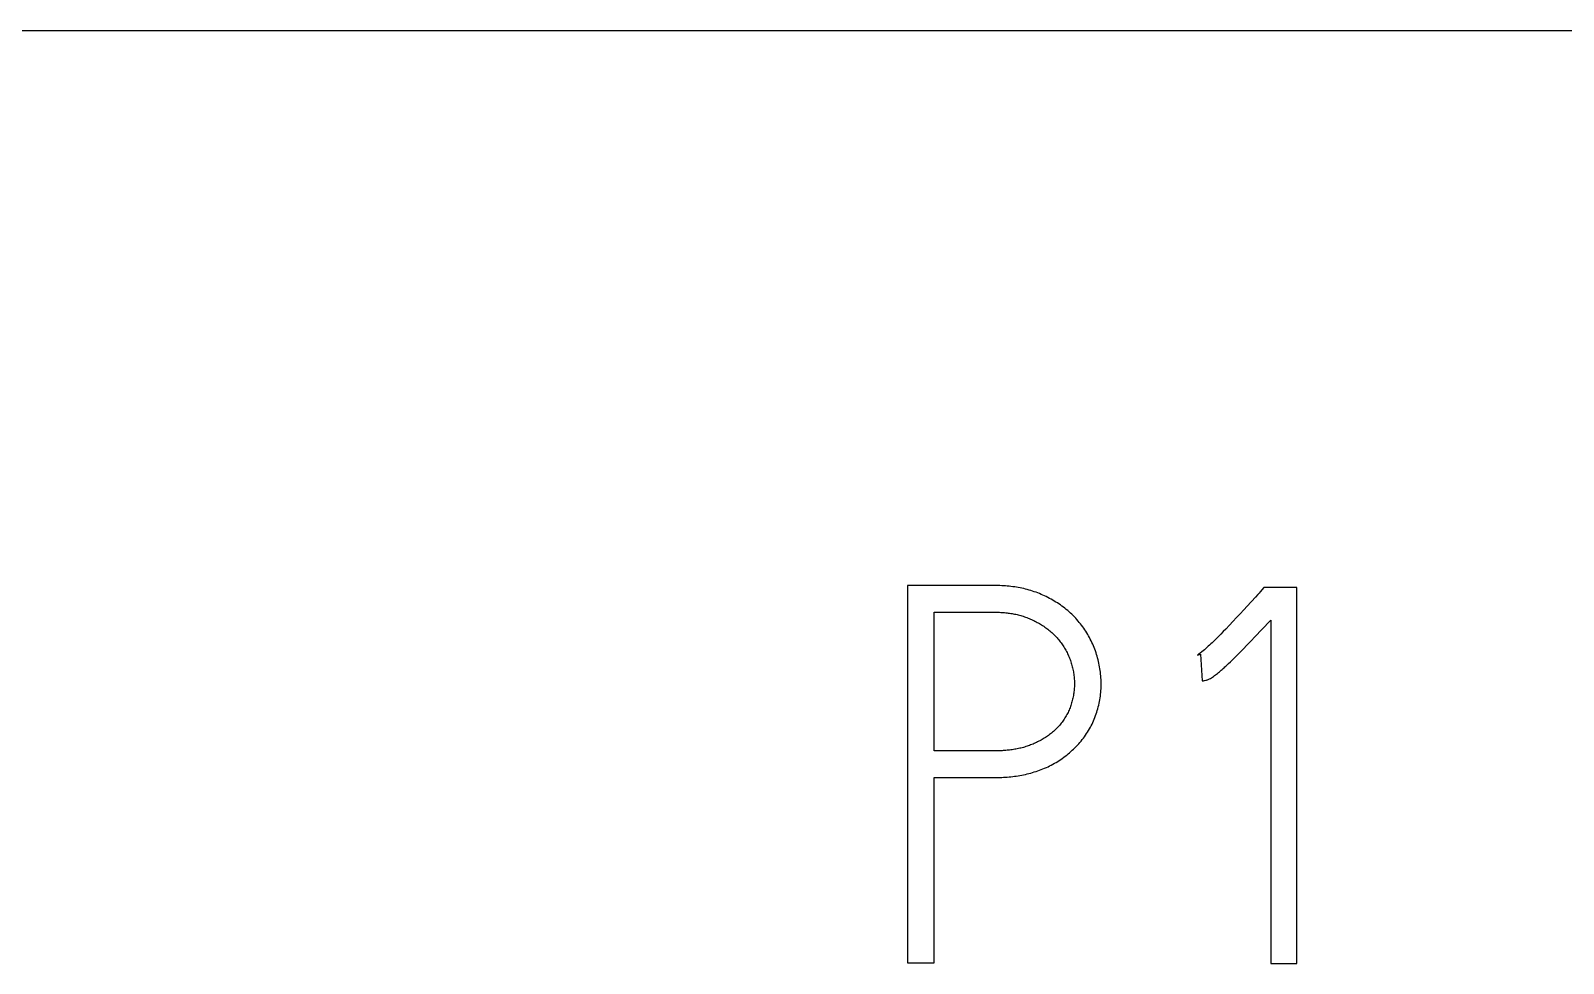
# Model space of a CAD drawing. Extents: x 0 to 420, y 0 to 297.
# Drawn here: x 110.23 to 117.13, y 228.99 to 233.19 of the extents above; entities that cross this region are included whole.
import ezdxf

# ---------------------------------------------------------------- set-up
doc = ezdxf.new("R2010")
doc.units = 0
doc.header["$LTSCALE"] = 23.1
doc.layers.add('10000_FRONT', color=7, linetype='CONTINUOUS')
doc.layers.add('10500_FRONT_LABELING', color=7, linetype='CONTINUOUS')

msp = doc.modelspace()

# ---------------------------------------------------------------- linework, layer by layer
at = {"layer": '10000_FRONT', "color": 7, "linetype": 'CONTINUOUS'}
msp.add_line((110.0798, 233.1914), (145.5798, 233.1914), dxfattribs=at)
at = {"layer": '10500_FRONT_LABELING', "color": 7, "linetype": 'CONTINUOUS'}
for p, q in [((114.1798, 230.6914), (114.1798, 228.9914)), ((114.5712, 230.6914), (114.1798, 230.6914)), ((115.7855, 230.6819), (115.769, 230.6631)), ((115.934, 230.6819), (115.7855, 230.6819)), ((115.934, 228.989), (115.934, 230.6819)), ((115.7106, 230.5989), (115.6946, 230.5815)), ((114.3, 229.9463), (114.3, 230.5711)), ((114.3, 230.5711), (114.5712, 230.5711)), ((115.6461, 230.5295), (115.6299, 230.5124)), ((115.6623, 230.5468), (115.6461, 230.5295)), ((115.6785, 230.5641), (115.6623, 230.5468)), ((115.6946, 230.5815), (115.6785, 230.5641)), ((115.7743, 230.491), (115.8161, 230.5358)), ((115.8161, 230.5358), (115.8161, 228.989)), ((115.6026, 230.4839), (115.5916, 230.4726)), ((115.6135, 230.4952), (115.6026, 230.4839)), ((115.6299, 230.5124), (115.6135, 230.4952)), ((115.7246, 230.4385), (115.7476, 230.4627)), ((115.7476, 230.4627), (115.7743, 230.491)), ((115.486, 230.3778), (115.5002, 230.3825)), ((115.5002, 230.3825), (115.5072, 230.2622)), ((115.6583, 230.3709), (115.6701, 230.3827)), ((115.6701, 230.3827), (115.6819, 230.3946)), ((115.6819, 230.3946), (115.6936, 230.4065)), ((115.6936, 230.4065), (115.7091, 230.4225)), ((115.7091, 230.4225), (115.7246, 230.4385)), ((115.6264, 230.34), (115.6344, 230.3476)), ((115.6344, 230.3476), (115.6424, 230.3554)), ((115.6424, 230.3554), (115.6504, 230.3631)), ((115.6504, 230.3631), (115.6583, 230.3709)), ((114.5769, 229.9463), (114.3, 229.9463)), ((114.3, 228.9914), (114.3, 229.8261)), ((114.3, 229.8261), (114.5712, 229.8261)), ((114.1798, 228.9914), (114.3, 228.9914)), ((115.8161, 228.989), (115.934, 228.989))]:
    msp.add_line(p, q, dxfattribs=at)
for points in [[(114.5712, 229.8261), (114.5795, 229.8261), (114.5878, 229.8262), (114.5961, 229.8265), (114.6044, 229.8268), (114.6127, 229.8272), (114.621, 229.8277), (114.6292, 229.8283), (114.6375, 229.8291), (114.6457, 229.8299), (114.6539, 229.8308), (114.6621, 229.8319), (114.6702, 229.833), (114.6784, 229.8343), (114.6865, 229.8357), (114.6946, 229.8372), (114.7027, 229.8388), (114.7108, 229.8405), (114.7189, 229.8424), (114.7269, 229.8444), (114.7349, 229.8465), (114.7429, 229.8488), (114.7509, 229.8512), (114.7588, 229.8537), (114.7668, 229.8564), (114.7746, 229.8592), (114.7824, 229.8621), (114.7902, 229.8652), (114.7978, 229.8684), (114.8054, 229.8717), (114.8129, 229.8751), (114.8203, 229.8787), (114.8277, 229.8825), (114.835, 229.8863), (114.8422, 229.8904), (114.8493, 229.8945), (114.8564, 229.8988), (114.8634, 229.9032), (114.8703, 229.9078), (114.8771, 229.9125), (114.8839, 229.9174), (114.8906, 229.9223), (114.8972, 229.9274), (114.9036, 229.9327), (114.91, 229.938), (114.9163, 229.9434), (114.9224, 229.949), (114.9284, 229.9546), (114.9343, 229.9604), (114.9401, 229.9662), (114.9458, 229.9722), (114.9513, 229.9783), (114.9568, 229.9844), (114.9621, 229.9907), (114.9672, 229.9971), (114.9723, 230.0037), (114.9772, 230.0103), (114.982, 230.0171), (114.9867, 230.0239), (114.9912, 230.0309), (114.9955, 230.038), (114.9997, 230.0452), (115.0037, 230.0525), (115.0076, 230.0598), (115.0113, 230.0672), (115.0148, 230.0746), (115.0182, 230.0822), (115.0214, 230.0897), (115.0244, 230.0974), (115.0273, 230.1051), (115.03, 230.1128), (115.0326, 230.1206), (115.035, 230.1285), (115.0373, 230.1364), (115.0394, 230.1444), (115.0413, 230.1525), (115.0431, 230.1606), (115.0448, 230.1687), (115.0462, 230.1769), (115.0475, 230.1851), (115.0487, 230.1933), (115.0497, 230.2015), (115.0505, 230.2097), (115.0511, 230.2179), (115.0516, 230.2261), (115.052, 230.2343), (115.0521, 230.2426), (115.0522, 230.2508), (115.052, 230.259), (115.0518, 230.2673), (115.0513, 230.2755), (115.0507, 230.2838), (115.05, 230.292), (115.0491, 230.3003), (115.048, 230.3085), (115.0468, 230.3167), (115.0454, 230.3249), (115.0439, 230.333), (115.0422, 230.3411), (115.0404, 230.3491), (115.0384, 230.3571), (115.0363, 230.365), (115.0341, 230.3729), (115.0317, 230.3808), (115.0291, 230.3886), (115.0265, 230.3964), (115.0236, 230.4042), (115.0206, 230.4119), (115.0175, 230.4195), (115.0142, 230.4271), (115.0108, 230.4347), (115.0073, 230.4422), (115.0035, 230.4496), (114.9997, 230.457), (114.9957, 230.4642), (114.9916, 230.4714), (114.9873, 230.4784), (114.9829, 230.4854), (114.9784, 230.4922), (114.9738, 230.499), (114.969, 230.5057), (114.9641, 230.5122), (114.959, 230.5187), (114.9539, 230.5251), (114.9486, 230.5315), (114.9432, 230.5377), (114.9376, 230.5438), (114.9319, 230.5499), (114.9261, 230.5558), (114.9201, 230.5616), (114.9141, 230.5674), (114.9079, 230.5729), (114.9017, 230.5784), (114.8953, 230.5837), (114.8889, 230.5889), (114.8823, 230.5939), (114.8757, 230.5988), (114.8689, 230.6036), (114.8621, 230.6082), (114.8552, 230.6127), (114.8482, 230.6171), (114.8412, 230.6214), (114.834, 230.6256), (114.8268, 230.6297), (114.8195, 230.6336), (114.8121, 230.6375), (114.8046, 230.6412), (114.7971, 230.6448), (114.7896, 230.6483), (114.7819, 230.6516), (114.7743, 230.6548), (114.7666, 230.6578), (114.7588, 230.6607), (114.7511, 230.6635), (114.7432, 230.6662), (114.7354, 230.6686), (114.7275, 230.671), (114.7195, 230.6732), (114.7115, 230.6753), (114.7035, 230.6772), (114.6954, 230.679), (114.6873, 230.6807), (114.6791, 230.6822), (114.6709, 230.6837), (114.6627, 230.6849), (114.6544, 230.6861), (114.6461, 230.6871), (114.6378, 230.688), (114.6295, 230.6888), (114.6212, 230.6895), (114.6129, 230.6901), (114.6046, 230.6906), (114.5962, 230.6909), (114.5879, 230.6912), (114.5795, 230.6913), (114.5712, 230.6914)], [(115.769, 230.6631), (115.7637, 230.6572), (115.7585, 230.6513)], [(115.7585, 230.6513), (115.7478, 230.6396), (115.7106, 230.5989)], [(114.5712, 230.5711), (114.5769, 230.5711), (114.5827, 230.571), (114.5884, 230.5709), (114.5942, 230.5706), (114.5999, 230.5704), (114.6056, 230.57), (114.6113, 230.5696), (114.617, 230.5691), (114.6227, 230.5686), (114.6284, 230.568), (114.634, 230.5673), (114.6397, 230.5665), (114.6453, 230.5657), (114.651, 230.5648), (114.6566, 230.5638), (114.6622, 230.5627), (114.6678, 230.5616), (114.6734, 230.5603), (114.679, 230.559), (114.6845, 230.5575), (114.6901, 230.556), (114.6956, 230.5544), (114.7011, 230.5527), (114.7066, 230.5509), (114.712, 230.549), (114.7174, 230.547), (114.7228, 230.5449), (114.7281, 230.5428), (114.7334, 230.5405), (114.7386, 230.5382), (114.7438, 230.5358), (114.749, 230.5334), (114.7541, 230.5308), (114.7591, 230.5282), (114.7642, 230.5255), (114.7691, 230.5227), (114.7741, 230.5199), (114.779, 230.5169), (114.7839, 230.5139), (114.7887, 230.5109), (114.7935, 230.5077), (114.7982, 230.5044), (114.8029, 230.5011), (114.8076, 230.4977), (114.8121, 230.4942), (114.8166, 230.4906), (114.8211, 230.487), (114.8254, 230.4832), (114.8297, 230.4795), (114.8339, 230.4756), (114.838, 230.4717), (114.842, 230.4677), (114.846, 230.4636), (114.8499, 230.4595), (114.8537, 230.4553), (114.8574, 230.4511), (114.8611, 230.4467), (114.8647, 230.4423), (114.8682, 230.4379), (114.8716, 230.4333), (114.875, 230.4287), (114.8783, 230.424), (114.8815, 230.4193), (114.8846, 230.4145), (114.8876, 230.4096), (114.8905, 230.4046), (114.8933, 230.3996), (114.896, 230.3946), (114.8986, 230.3895), (114.9011, 230.3843), (114.9035, 230.3792), (114.9058, 230.374), (114.908, 230.3687), (114.9101, 230.3635), (114.9121, 230.3582), (114.914, 230.3528), (114.9158, 230.3474), (114.9175, 230.342), (114.9191, 230.3365), (114.9207, 230.3311), (114.9221, 230.3255), (114.9235, 230.32), (114.9248, 230.3144), (114.9259, 230.3088), (114.927, 230.3031), (114.9279, 230.2975), (114.9288, 230.2919), (114.9296, 230.2862), (114.9302, 230.2806), (114.9308, 230.2749), (114.9312, 230.2693), (114.9315, 230.2636), (114.9318, 230.258), (114.9319, 230.2523), (114.9319, 230.2466), (114.9318, 230.241), (114.9316, 230.2353), (114.9313, 230.2296), (114.9309, 230.2239), (114.9304, 230.2182), (114.9298, 230.2125), (114.9291, 230.2069), (114.9282, 230.2012), (114.9272, 230.1955), (114.9262, 230.1899), (114.925, 230.1843), (114.9238, 230.1788), (114.9224, 230.1733), (114.9209, 230.1678), (114.9194, 230.1623), (114.9177, 230.1569), (114.9159, 230.1515), (114.9141, 230.1462), (114.9121, 230.1409), (114.91, 230.1356), (114.9078, 230.1303), (114.9055, 230.1251), (114.9031, 230.1199), (114.9006, 230.1147), (114.8979, 230.1096), (114.8952, 230.1046), (114.8923, 230.0996), (114.8893, 230.0947), (114.8862, 230.0899), (114.883, 230.0852), (114.8798, 230.0806), (114.8764, 230.076), (114.8729, 230.0715), (114.8694, 230.0671), (114.8657, 230.0627), (114.862, 230.0584), (114.8582, 230.0542), (114.8543, 230.0501), (114.8503, 230.046), (114.8462, 230.042), (114.842, 230.0381), (114.8377, 230.0342), (114.8334, 230.0305), (114.8289, 230.0268), (114.8244, 230.0232), (114.8199, 230.0197), (114.8153, 230.0163), (114.8106, 230.013), (114.8059, 230.0097), (114.8011, 230.0066), (114.7963, 230.0035), (114.7914, 230.0006), (114.7865, 229.9977), (114.7815, 229.9949), (114.7764, 229.9921), (114.7713, 229.9895), (114.7662, 229.9869), (114.761, 229.9843), (114.7558, 229.9819), (114.7506, 229.9795), (114.7453, 229.9773), (114.74, 229.9751), (114.7346, 229.973), (114.7293, 229.971), (114.7239, 229.969), (114.7185, 229.9672), (114.713, 229.9654), (114.7076, 229.9638), (114.7021, 229.9622), (114.6966, 229.9607), (114.691, 229.9593), (114.6855, 229.958), (114.6799, 229.9567), (114.6743, 229.9556), (114.6686, 229.9545), (114.663, 229.9535), (114.6573, 229.9525), (114.6516, 229.9517), (114.6459, 229.9509), (114.6401, 229.9502), (114.6344, 229.9495), (114.6287, 229.9489), (114.623, 229.9484), (114.6172, 229.948), (114.6115, 229.9476), (114.6057, 229.9472), (114.6, 229.9469), (114.5942, 229.9467), (114.5885, 229.9465), (114.5827, 229.9464), (114.5769, 229.9463)], [(115.5916, 230.4726), (115.5805, 230.4613), (115.5749, 230.4558), (115.5693, 230.4502), (115.5636, 230.4447), (115.558, 230.4392), (115.5522, 230.4338), (115.5465, 230.4284), (115.5407, 230.423), (115.5349, 230.4177), (115.529, 230.4125), (115.5231, 230.4072), (115.5171, 230.4021), (115.5111, 230.397), (115.5051, 230.3919), (115.4989, 230.387), (115.4926, 230.3822), (115.4893, 230.38), (115.486, 230.3778)], [(115.5072, 230.2622), (115.5101, 230.2623), (115.5129, 230.2626), (115.5157, 230.263), (115.5184, 230.2635), (115.5239, 230.2647), (115.5266, 230.2654), (115.5293, 230.2661), (115.532, 230.267), (115.5347, 230.268), (115.5373, 230.2691), (115.5398, 230.2703), (115.5447, 230.2729), (115.5495, 230.2758), (115.5541, 230.2788), (115.5587, 230.2821), (115.5632, 230.2854), (115.5677, 230.2887), (115.5721, 230.2922), (115.5764, 230.2956), (115.5808, 230.2992), (115.585, 230.3027), (115.5893, 230.3063), (115.5935, 230.31), (115.5977, 230.3136), (115.6018, 230.3173), (115.606, 230.321), (115.6101, 230.3248), (115.6142, 230.3286), (115.6183, 230.3323), (115.6264, 230.34)]]:
    msp.add_lwpolyline(points, dxfattribs=at)

doc.saveas('drawing.dxf')
